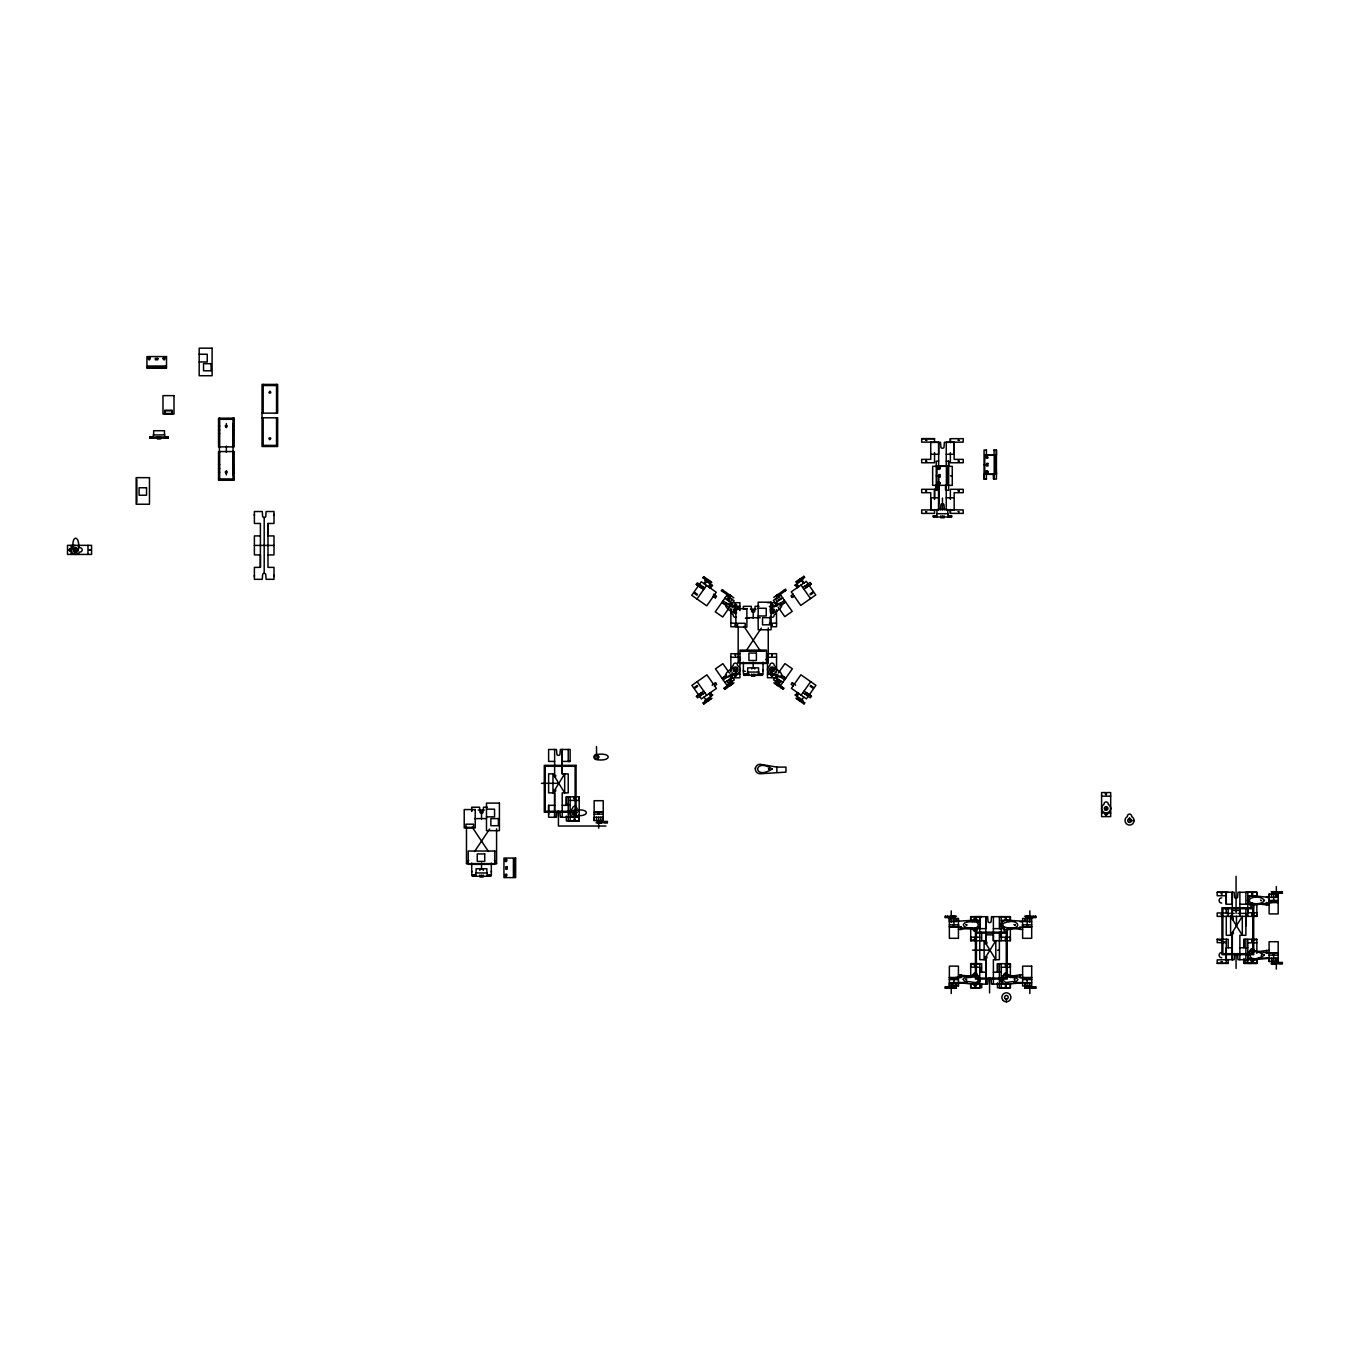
<?xml version="1.0" encoding="UTF-8"?>
<svg xmlns="http://www.w3.org/2000/svg" width="1350" height="1350" viewBox="0 0 1350 1350"><rect width="100%" height="100%" fill="white"/><g stroke="black" fill="none" stroke-linecap="round" stroke-linejoin="round"><path stroke-width="1.5" d="M267.992 554.917L267.992 567.371L273.999 567.371L273.999 579.302L266.119 579.319L265.714 574.121A1.941 1.941 0 0 0 264.482 573.413L263.891 573.413A1.941 1.941 0 0 0 262.676 574.121L262.254 579.319L254.391 579.319L254.391 567.371L260.398 567.371L260.398 535.916L260.398 523.462L254.391 523.462L254.391 511.515L262.254 511.515L262.676 516.712A1.941 1.941 0 0 0 263.891 517.421L264.482 517.421A1.941 1.941 0 0 0 265.714 516.712L266.119 511.515L273.999 511.515L273.999 523.462L267.992 523.462L267.992 535.916L273.999 535.916L273.999 554.917L267.992 554.917L267.992 523.462M260.398 567.371L260.398 554.917L254.391 554.917L254.391 535.916L260.398 535.916M471.724 810.051L471.724 811.198L471.724 807.216L479.604 807.216L480.009 812.413A1.941 1.941 0 0 0 481.241 813.122L481.832 813.122A1.941 1.941 0 0 0 483.047 812.413L483.469 807.216L487.384 807.216M491.333 863.072L491.333 875.002L487.282 875.019M554.631 792.872L554.631 817.273L554.631 792.872L548.623 792.872L548.623 773.871L554.631 773.871L554.631 749.469M562.224 773.871L562.224 749.469L562.224 773.871L568.232 773.871L568.232 792.872L562.224 792.872L562.224 817.273M566.342 805.326L566.342 796.837L579.201 796.837L579.201 800.415L570.139 800.415M579.201 817.459L579.201 820.918L566.342 820.918L566.342 816.058M763.02 662.175L763.02 674.106L758.97 674.123M950.366 442.699L950.366 438.682L963.225 438.666L963.225 442.125L944.376 442.311L943.971 447.525A1.941 1.941 0 0 1 942.739 448.234L942.165 448.234A1.941 1.941 0 0 1 940.933 447.525L940.528 442.311L930.741 442.327L934.537 442.327L934.537 438.682L921.679 438.666L921.679 442.125L930.741 442.142L930.741 459.354L921.679 459.371L921.679 462.763L934.537 462.763L934.537 452.537M938.655 497.796L930.741 497.796L930.741 509.743L934.537 509.743L934.537 513.388L921.679 513.388L921.679 509.929L930.741 509.929L930.741 492.699L921.679 492.699L921.679 489.307L934.537 489.307L934.537 499.517M934.537 497.796L934.537 489.307M938.689 490.219L936.259 490.219L936.259 485.308M934.537 442.327L938.655 442.311L938.655 454.275L930.741 454.275M945.523 490.151L945.523 485.477M948.645 466.189L948.645 461.16L946.198 461.16M946.249 485.342L946.249 509.743L963.225 509.929L963.225 513.388L950.366 513.388L950.366 509.372M950.366 499.348L950.366 489.307L963.225 489.307L963.225 492.699L954.163 492.699L954.163 509.929L946.384 509.743M950.366 442.327L950.366 438.682M946.249 454.275L954.163 454.275L954.163 442.142L954.163 459.354L963.225 459.371L963.225 462.763L950.366 462.763L950.366 452.722M958.618 926.775L958.618 924.683M981.669 972.152L981.669 963.664L970.701 963.664L970.701 967.056L979.763 967.258L979.763 972.152L985.77 972.152M970.701 920.143L970.701 916.684L987.643 916.667L988.065 921.881A1.941 1.941 0 0 0 989.28 922.59L989.871 922.59A1.941 1.941 0 0 0 991.103 921.881L991.507 916.667L1005.379 916.684L1005.834 919.097L1006.273 916.684L1010.357 916.684L1010.357 920.143M979.763 987.744L979.763 984.099L970.701 984.099L970.701 987.744L974.784 987.744L975.24 985.348L975.679 987.744L979.763 987.744L979.763 963.664L975.679 963.664L975.24 966.077L974.784 963.664L970.701 963.664L970.701 977.501M986.496 479.081L984.049 479.081L984.049 474.154M985.77 959.715L985.77 984.099L985.77 959.715L979.779 959.715L979.763 916.684L979.779 928.631L985.77 928.631L985.787 916.684L985.787 940.697L970.701 940.764L970.701 928.766M985.77 940.697L985.787 934.858L993.381 934.858L993.381 940.697L1010.357 940.764L1010.357 937.373M996.435 455.051L996.435 450.023L994.005 450.023M997.481 972.152L997.481 963.664L1010.357 963.664L1010.357 967.258L1001.295 967.258M999.388 932.276L999.388 959.715L993.381 959.715L993.381 984.099M1001.295 937.373L1001.295 932.276M1010.357 984.285L1010.357 987.744L997.481 987.744L997.481 982.884M1027.603 979.56L1027.603 977.67L1031.687 977.653L1020.06 977.653L1020.06 974.869L1022.608 974.869M1228.162 947.751L1228.162 939.263L1217.194 939.263L1217.194 942.654L1226.272 942.654L1226.272 963.343M1228.162 892.283L1217.194 892.283L1217.194 895.742L1226.256 895.742L1226.272 904.23L1232.28 904.23L1232.28 892.266L1232.28 916.296L1230.609 916.296L1230.609 935.297L1242.304 916.296L1242.304 935.297L1230.609 916.296M1226.272 904.23L1226.272 892.283L1217.194 892.283M1232.28 935.297L1232.28 959.698L1232.28 935.297L1226.272 935.297L1226.272 916.296M1232.28 916.296L1232.28 910.457L1239.874 910.457L1239.874 916.296L1239.874 892.266M1236.465 925.796L1236.465 916.296M1243.991 947.751L1243.991 939.263L1256.85 939.263L1256.85 953.37M1245.881 925.796L1245.881 907.875M1243.974 958.483L1243.991 963.343L1245.881 963.343L1245.881 939.263M1247.788 912.971L1247.788 907.875M1250.049 904.399L1252.328 905.006L1252.328 903.386L1252.328 905.226L1273.202 902.357L1273.202 900.467M1256.85 912.971L1256.85 916.363L1217.194 916.363L1217.194 912.971L1226.256 912.971L1226.256 907.875M1247.788 939.263L1247.788 963.343L1251.872 963.343L1252.311 960.93L1252.766 963.343L1256.85 963.343L1256.85 959.681L1243.89 959.698L1243.991 963.343L1256.85 963.343L1256.85 959.884M1274.096 955.159L1274.096 953.269L1278.18 953.252L1266.553 953.252L1266.553 950.467L1269.101 950.467M254.391 515.498L254.391 514.35M273.999 576.484L273.999 575.336M491.333 872.184L491.333 871.037M763.02 671.288L763.02 670.14M940.528 509.743L940.933 504.546A1.941 1.941 0 0 1 942.165 503.837L942.739 503.837A1.941 1.941 0 0 1 943.971 504.546L944.376 509.743M73.153 549.214C71.061 533.672 80.713 535.342 78.3 549.889A2.616 2.616 0 0 1 75.684 552.504A2.616 2.616 0 0 1 73.069 549.889L75.009 547.358L78.216 549.214M575.151 798.458L574.256 798.694M731.025 609.694L730.873 610.858A4.539 4.539 0 0 0 733.134 614.79L733.286 615.246A2.126 2.126 0 0 0 736.476 617.085M755.342 769.011A4.759 4.759 0 0 1 760.101 764.252L776.891 767.104L785.97 767.104L785.97 772.133L760.101 773.769A4.759 4.759 0 0 1 755.342 769.011L755.511 767.779M937.997 467.944L937.963 468.923M979.83 926.1L979.982 924.868M979.611 980.741L979.763 979.56M1001.295 924.868L1001.447 923.704M1013.951 982.479L1022.625 982.682L1005.817 984.319A4.759 4.759 0 0 1 1001.076 979.56L1001.228 978.328M1014.238 979.273L1014.795 980.016L1014.778 979.054M1134.084 820.597L1133.933 821.779A4.539 4.539 0 0 1 1125.174 821.779L1125.022 820.597A4.539 4.539 0 0 1 1127.284 816.666L1127.419 816.21A2.126 2.126 0 0 1 1129.545 814.084A2.126 2.126 0 0 1 1131.671 816.21L1131.823 816.666A4.539 4.539 0 0 1 1134.084 820.597L1129.545 820.597L1129.545 817.644M1247.788 900.467L1247.94 899.286A4.539 4.539 0 0 0 1247.94 901.631M1269.118 961.554L1269.118 941.709L1278.18 941.709L1278.18 961.554L1269.118 961.554L1269.186 958.281L1252.311 959.901A4.759 4.759 0 0 1 1247.569 955.159L1247.721 953.927M937.845 467.961C941.22 464.484 939.904 472.534 937.963 468.231M940.275 483.418L938.419 484.194L938.419 482.001M1231.774 917.983C1234.271 922.742 1232.381 913.596 1232.736 919.586M1251.99 914.389L1256.85 916.363L1256.85 904.348M479.722 870.328L480.009 869.822A1.941 1.941 0 0 1 481.241 869.113L481.832 869.113A1.941 1.941 0 0 1 483.047 869.822L483.351 870.328M733.404 667.913L733.252 671.102L736.914 671.743A2.616 2.616 0 0 0 737.556 668.098A2.616 2.616 0 0 0 733.911 667.44C720.613 673.819 724.781 682.678 736.307 672.047M770.344 612.866A2.616 2.616 0 0 0 773.533 613.001L774.174 609.356L770.529 608.715A2.616 2.616 0 0 0 770.023 609.171M496.581 828.833L496.581 863.629L466.476 863.629L468.788 860.169M474.576 851.513L489.628 829.001M768.251 627.936L768.251 662.732L738.163 662.732L740.475 659.273M746.263 650.616L761.316 628.104M703.62 589.545L696.246 584.381L697.342 582.829L704.7 587.976M703.029 577.834L703.772 576.788M698.355 585.866L691.74 595.316L706.759 605.829L713.374 596.379L715.449 597.831L716.529 596.261L713.526 594.152M699.452 584.297L701.241 581.749L716.259 592.245L714.454 594.81M699.705 584.483L698.625 586.035L696.246 584.381M699.199 586.44L700.228 584.837M699.705 586.794L700.802 585.242M704.97 579.201L705.696 578.138M703.873 583.588L705.746 580.888M702.591 586.508L701.494 588.06L699.131 586.389M705.257 582.896L707.636 579.504M705.51 583.082L707.889 579.69M708.193 581.445L708.919 580.399M696.988 598.995L706.506 585.428M710.033 581.175L709.29 582.221L710.303 582.93L711.028 581.884M709.83 582.592L710.556 581.546M709.037 585.546L711.416 582.137M708.784 587.014L710.657 584.331M709.121 587.267L711.011 584.567M710.033 587.891L711.923 585.208M710.269 588.06L712.159 585.377M714.167 594.608L713.087 596.16L715.449 597.831M722.368 591.384L723.094 590.321M726.789 599.619L728.663 596.936M729.084 596.076L729.827 595.029M729.422 596.329L730.164 595.266M728.224 598.978L730.603 595.586M731.126 595.941L730.384 597.004L721.187 590.558M726.367 603.146L725.271 604.699L721.929 602.353L725.642 604.952M728.528 600.834L730.401 598.151M730.266 602.066L732.139 599.366M778.309 673.059L784.924 663.609L792.366 668.807L780.924 685.024L773.55 679.86L777.229 674.612L784.654 679.809M775.524 681.244L777.398 678.561M774.917 683.539L775.642 682.476L783.962 688.314M775.423 683.893L777.819 680.501M780.57 676.958L781.65 675.405M775.98 684.281L779.136 679.776M781.296 677.464L782.392 675.911L785.734 678.257L781.279 675.135M776.537 684.669L777.279 683.623M777.06 685.041L777.786 683.977M777.499 685.344L779.878 681.936M777.836 685.581L778.579 684.534M779.001 683.674L780.874 680.991M781.211 687.943L781.954 686.897M782.882 689.124L783.624 688.061M809.308 694.761L815.923 685.311L800.904 674.798L794.289 684.248L792.214 682.796L791.134 684.349L793.496 686.002M793.209 685.8L791.404 688.365L806.423 698.878L808.211 696.313M795.504 695.25L797.394 692.55M795.741 695.402L797.631 692.719M796.652 696.043L798.542 693.36M797.006 696.296L798.879 693.596M796.635 698.743L797.361 697.697M797.631 699.452L798.373 698.389M801.158 695.199L810.675 681.632M799.234 700.566L799.976 699.519L804.836 702.928M799.656 700.852L800.381 699.806M799.959 701.072L800.685 700.009M800.027 701.123L800.888 700.144M805.072 694.119L806.169 692.55L808.532 694.221L807.435 695.773M801.917 699.722L803.79 697.039M801.967 702.472L802.693 701.426M806.861 695.368L807.958 693.816M807.958 696.127L809.038 694.592L811.417 696.229L810.321 697.798L802.963 692.634M803.891 703.822L804.634 702.776M985.753 456.519L987.171 455.929M985.905 471.471L987.592 471.251M774.039 612.546C787.354 606.099 781.734 598.084 771.137 608.394M735.851 625.759L735.21 624.375L734.957 626.754L730.873 626.754L730.873 608.428M985.956 456.249L986.85 455.878M1006.273 939.769L1005.278 938.588L1005.379 940.764M1252.766 915.368L1251.939 914.051L1251.872 916.363M793.344 594.219L790.982 595.873L792.062 597.426L794.424 595.755M714.319 686.07L716.698 684.416L715.601 682.847L712.142 685.277M700.38 695.841L699.3 694.288L701.663 692.617L702.742 694.17M773.685 597.442L785.599 589.106M795.724 582.019L803.959 576.248M786.324 590.153L777.127 596.599L776.385 595.553M798.542 581.597L804.684 577.294M780.823 595.164L773.398 600.362L777.077 605.61L784.502 600.413M794.846 585.343L802.845 579.741M775.271 603.045L782.713 597.847M802.811 587.587L810.169 582.424L811.266 583.993L803.891 589.14M779.642 606.133L785.582 601.965L782.241 604.294L781.144 602.758M792.062 597.426L794.138 595.974L800.769 605.424L815.771 594.928L809.156 585.461M704.869 692.702L697.494 697.849L696.398 696.296L703.772 691.133M715.601 682.847L713.526 684.315L706.911 674.848L691.909 685.361L698.524 694.811M726.418 675.287L722.081 678.324L725.439 675.996L726.519 677.531M723.178 679.877L730.603 674.679L734.282 679.928L726.84 685.125L715.466 668.874L722.891 663.66L729.506 673.11M724.967 682.442L732.392 677.244M704.818 700.549L712.817 694.946M702.979 702.979L707.839 699.57L708.581 700.633M723.853 688.365L732.173 682.543L732.915 683.589M703.721 704.042L711.956 698.271M724.596 689.428L733.978 682.847M811.266 583.993L808.886 585.647L807.806 584.094M696.398 696.296L698.777 694.642L699.857 696.195M939.313 469.26L940.106 468.231L939.043 467.151M597.189 759.527L599.13 756.996L596.514 754.38A2.616 2.616 0 0 0 593.899 756.996A2.616 2.616 0 0 0 596.514 759.611C611.061 762.024 612.731 752.372 597.189 754.464M575.353 815.265L577.209 812.059L574.678 810.118A2.616 2.616 0 0 0 572.046 812.734A2.616 2.616 0 0 0 574.678 815.349C589.208 817.763 590.895 808.093 575.353 810.202M977.501 928.8L977.366 929.256A2.126 2.126 0 0 1 975.24 931.382A2.126 2.126 0 0 1 973.114 929.256L973.114 928.851M1008.096 928.8L1006.999 929.256A4.539 4.539 0 0 0 1009.024 928.074M1254.589 904.399L1252.328 905.006M1250.049 951.227L1254.589 951.227A4.539 4.539 0 0 0 1247.788 955.159L1247.94 956.323M1261.271 955.564L1261.558 954.855M974.818 939.381L975.645 938.908L970.701 940.764L970.701 937.187L979.763 937.187M1007.64 964.676L1010.357 963.664L1010.357 977.518M1254.133 940.275L1256.85 939.263M954.349 979.56L954.349 977.67L975.24 975.021M971.173 928.074L958.449 929.559M1009.884 976.354L1020.06 974.869L1020.06 977.653M1256.378 951.952L1266.553 950.467L1266.553 953.252M269.848 391.449C266.473 393.829 273.308 393.593 269.848 391.281M269.848 439.476C273.223 437.113 266.406 437.333 269.848 439.661M75.144 545.417L74.503 545.501A4.539 4.539 0 0 0 74.503 554.276L75.684 554.428A4.539 4.539 0 0 0 79.616 552.15L80.072 552.015A2.126 2.126 0 0 0 82.198 549.889A2.126 2.126 0 0 0 80.072 547.763L79.616 547.627A4.539 4.539 0 0 0 77.946 545.957M985.956 472.854L987.491 473.057L987.947 471.319M986.85 473.226C990.377 471.133 983.88 469.682 986.293 472.939M938.756 482.119L940.106 483.148M1031.687 921.746L1005.834 920.126A4.759 4.759 0 0 0 1001.076 924.868A4.759 4.759 0 0 0 1005.834 929.627L1026.709 926.758L1026.709 924.868M975.105 927.804L975.864 927.737A2.936 2.936 0 0 0 978.109 924.244A2.936 2.936 0 0 0 974.599 921.999C958.871 920.16 960.407 929.931 975.105 927.804L975.24 929.627L954.349 926.758L954.349 924.868M949.371 985.972L949.371 966.127L958.433 966.127L958.433 985.972L949.371 985.972L949.438 982.682L967.106 982.463M745.301 609.154L743.394 609.154L743.394 606.319L751.275 606.319L751.68 611.516A1.941 1.941 0 0 0 752.912 612.225L753.502 612.225A1.941 1.941 0 0 0 754.734 611.516L755.139 606.319L759.071 606.319M754.734 668.925A1.941 1.941 0 0 0 753.502 668.216L752.912 668.216A1.941 1.941 0 0 0 751.68 668.925M579.201 817.256L560.368 817.273L559.946 812.059A1.941 1.941 0 0 0 558.714 811.35L558.141 811.35A1.941 1.941 0 0 0 556.909 812.059L556.504 817.273L548.623 817.256L548.623 805.326L554.631 805.326M1243.89 959.698L1238.001 959.698L1237.596 954.501A1.941 1.941 0 0 0 1236.364 953.792L1235.79 953.792A1.941 1.941 0 0 0 1234.558 954.501L1234.136 959.698L1226.272 959.681L1226.272 947.751L1232.28 947.751M999.388 984.099L991.507 984.116L991.103 978.902A1.941 1.941 0 0 0 989.871 978.193L989.28 978.193A1.941 1.941 0 0 0 988.065 978.902L987.643 984.116L979.763 984.099L981.754 984.099L981.669 987.744L970.701 987.744L970.701 984.285M996.435 474.238L995.76 455.153M566.342 804.533L568.232 804.516L566.342 804.533L566.342 796.837M949.371 926.775L958.433 926.775L949.371 926.775L953.454 926.758L953.454 924.868M757.097 674.123L761.029 674.123L760.995 675.337M1278.18 902.374L1269.118 902.374L1278.18 902.374L1274.096 902.357L1274.096 900.467M1031.687 926.775L1022.625 926.775L1031.687 926.775L1027.603 926.758L1027.603 924.868M1247.569 955.159A4.759 4.759 0 0 1 1252.311 950.4L1269.118 953.252L1278.18 953.252M953.454 979.56L953.454 977.67L949.371 977.653L958.433 977.653M1001.076 979.56A4.759 4.759 0 0 1 1005.817 974.801L1022.625 977.653L1031.687 977.653M199.176 354.24L207.242 354.24L207.242 361.952L199.176 361.952M263.183 385.543L276.531 385.543M262.035 413.134L277.661 413.134L277.661 384.413L262.035 384.413L262.035 446.513L277.661 446.513L277.661 417.808L262.035 417.808M219.679 419.31L233.027 419.31M218.548 419.496L219.679 419.496M233.027 419.496L234.174 419.496M233.061 423.546L233.061 474.896M218.548 426.094L219.679 426.094M233.027 426.094L234.174 426.094M218.548 429.891L219.679 429.891M233.027 429.891L234.174 429.891M218.548 433.688L219.679 433.688M233.027 433.688L234.174 433.688M168.278 438.193L149.715 438.193L149.715 436.978L168.278 436.978M921.679 438.666L934.537 438.682M986.496 450.023L984.049 450.023L984.049 479.081M996.452 454.764L984.757 454.764L984.757 474.339L996.452 474.339M986.006 455.153L993.802 455.153M938.689 461.16L936.259 461.16L936.259 490.219M984.049 464.704L986.597 464.704M218.548 464.754L219.679 464.754M233.027 464.754L234.174 464.754M948.662 465.902L936.951 465.902L936.951 485.477M947.97 466.29L932.647 466.341L932.647 485.342L952.256 485.342L952.256 466.341L948.696 466.341M218.548 468.568L219.679 468.568M233.027 468.568L234.174 468.568M218.548 472.365L219.679 472.365M233.027 472.365L234.174 472.365M993.414 474.255L986.394 474.255L986.394 479.081M936.259 475.841L938.807 475.841M950.417 475.841L952.256 475.841M938.807 477.124L940.174 477.124L940.174 474.576L938.807 474.576L938.807 503.027M218.548 478.946L234.174 478.946M993.414 479.014L993.33 474.255M994.005 479.081L996.435 479.081L996.435 450.023M946.198 490.219L948.645 490.219L948.645 461.16M946.249 497.796L954.163 497.796M936.714 515.784L933.171 515.784L933.289 516.999L951.733 516.999L951.733 515.784L948.189 515.784M254.391 545.417L273.999 545.417M75.684 549.889L77.507 549.889A1.823 1.823 0 0 1 74.773 551.475A1.823 1.823 0 0 1 74.773 548.303A1.823 1.823 0 0 1 77.507 549.889M71.145 551.273L69.728 551.273L69.728 548.505M730.873 602.674L734.957 602.674L735.413 605.087L735.851 602.674L739.935 602.674L739.935 610.538M767.492 602.674L771.576 602.674L772.031 605.087L772.47 602.674L776.554 602.674L776.554 606.319L769.314 606.319M734.029 604.901L736.779 604.901M770.648 604.901L773.398 604.901M730.873 606.319L739.935 606.319M758.16 608.276L766.226 608.276L766.226 615.971L758.16 615.971M750.381 609.171L756.084 609.171M752.659 610.318L753.806 610.318M776.486 610.335L776.554 626.754L772.47 626.754L772.031 624.341L771.576 626.754M746.179 617.709L760.236 617.709M745.403 618.266L749.402 618.266M730.873 623.177L736.307 623.177M769.314 623.177L776.554 623.177M739.935 653.704L735.851 653.704L735.413 656.1L734.957 653.704L730.873 653.704L730.873 672.03M730.873 657.281L739.935 657.281M767.492 657.264L776.554 657.264M739.918 663.441L766.496 663.441L766.496 650.126L739.918 650.126L739.935 677.784L735.851 677.784L735.413 675.371L734.957 677.784L730.873 677.784M745.301 671.288L743.394 671.288L743.394 670.14M747.512 672.064L758.953 672.064L758.97 675.337M730.873 674.123L739.935 674.123M747.495 674.123L743.394 674.123L743.394 662.175M767.492 674.123L775.052 674.123M762.514 675.337L743.951 675.337L744.069 674.123M736.779 675.557L734.029 675.557L734.029 674.123M773.398 675.54L770.648 675.54L770.648 674.123M554.631 761.417L548.623 761.417L548.623 749.469L556.504 749.469L556.909 754.667A1.941 1.941 0 0 0 558.141 755.376L558.714 755.376A1.941 1.941 0 0 0 559.946 754.667L560.368 749.469L570.139 749.469L570.139 761.417L562.224 761.417M570.139 761.417L568.232 761.417L568.232 749.469M541.417 783.321L558.849 783.321M1101.6 796.146L1110.679 796.146M562.224 805.326L570.139 805.326M486.489 809.173L494.556 809.173L494.556 816.868L486.489 816.868M478.221 810.067L484.414 810.067M480.988 811.215L482.119 811.215M1101.6 812.987L1110.679 812.987M594.152 814.134L603.214 814.134M1104.756 814.404L1107.523 814.404L1107.523 812.987M603.214 817.256L594.152 817.256L594.219 820.547L603.214 820.547L603.214 800.702L594.152 800.702L594.152 820.547M474.508 818.606L486.54 818.606M607.534 821.492L597.375 821.492L597.375 822.774M596.076 822.774L607.534 822.774M605.964 826.031L558.428 826.031L558.428 811.35M466.476 827.398L472.939 827.398M475.824 875.019L472.264 875.019L472.264 876.234L490.843 876.234L490.708 875.019M473.799 875.019L473.799 876.234L473.816 875.019L471.724 875.019L471.724 863.072M1271.042 891.827L1282.5 891.827M1282.5 893.109L1272.341 893.109L1272.341 891.827M1269.118 894.054L1278.18 894.054L1278.18 913.899L1269.118 913.899L1269.118 894.054L1269.186 897.345L1266.553 897.345L1278.18 897.345M1247.788 895.927L1256.85 895.927L1256.85 892.283L1252.766 892.283L1252.328 894.679L1251.872 892.283L1238.001 892.266L1237.596 897.48A1.941 1.941 0 0 1 1236.364 898.189L1235.79 898.189A1.941 1.941 0 0 1 1234.558 897.48L1234.136 892.266L1226.272 892.283L1226.256 895.742M1269.118 900.467L1278.18 900.467M1239.874 904.23L1247.788 904.23L1245.881 904.23L1245.881 892.283L1256.85 892.283L1256.85 895.742M1258.419 903.977L1269.118 905.158M1247.788 912.769L1256.85 912.769M1226.272 913.376L1234.119 913.376M1238.034 913.376L1245.881 913.376L1245.881 935.297L1239.874 935.297L1239.874 959.698M945.051 916.245L956.526 916.245M1024.532 916.245L1036.007 916.245M945.051 917.528L955.209 917.528L955.209 916.245M1036.007 917.528L1025.848 917.528L1025.848 916.245M949.371 918.472L958.433 918.472L958.433 938.317L949.371 938.317L949.371 918.472L949.438 921.746L975.24 920.126A4.759 4.759 0 0 1 979.948 925.493A4.759 4.759 0 0 1 974.008 929.458M973.856 918.911L976.607 918.911L976.607 920.329M979.763 920.329L970.701 920.329L970.701 916.684L981.669 916.684L975.679 916.684L975.24 919.097L974.784 916.684M1001.295 920.346L1010.357 920.346L1010.357 916.684L999.388 916.684L999.388 928.631L1001.295 928.631L993.381 928.631M1020.06 921.746L1022.625 921.746M949.371 924.868L958.433 924.868M1022.625 924.868L1031.687 924.868M1008.501 928.766L1012.095 928.766M1009.884 928.074L1022.608 929.559M1001.295 937.187L1010.357 937.187M1247.788 942.84L1256.85 942.84M1239.874 947.751L1247.788 947.751M972.574 950.147L989.989 950.147M979.779 950.198L981.619 950.198M997.532 950.198L999.388 950.198M1272.898 953.269L1274.4 953.269M1269.118 955.159L1278.18 955.159M1258.419 957.994L1278.18 958.281M1250.944 961.116L1253.694 961.116M1282.5 962.499L1272.341 962.499L1272.341 963.782M1217.194 963.343L1228.162 963.343L1228.162 959.681L1217.194 959.884L1217.194 963.343L1228.179 963.343M1271.025 963.782L1282.5 963.782M993.381 972.152L1001.295 972.152M958.449 974.869L971.173 976.354M1008.501 975.679L1012.095 975.679M949.371 977.653L960.998 977.653L960.998 974.869M949.371 979.56L958.433 979.56M1022.625 979.56L1031.687 979.56M1020.06 982.682L1031.687 982.682M960.998 982.682L958.433 982.682L975.24 984.319A4.759 4.759 0 0 0 979.948 978.936A4.759 4.759 0 0 0 974.008 974.97M997.481 984.099L1010.357 984.099L1010.357 987.744L999.388 987.744L999.388 963.664M973.856 985.517L976.607 985.517M945.051 986.901L955.209 986.901L955.209 988.2M1036.007 986.918L1025.848 986.918L1025.848 988.2M945.051 988.2L956.526 988.2M1024.532 988.2L1036.007 988.2M954.163 442.327L946.249 442.311L946.249 466.341M930.741 509.743L938.537 509.743M745.487 674.123L745.487 675.337L745.47 674.123L749.317 674.123M1266.553 958.281L1269.118 958.281M1245.881 963.343L1256.85 963.343M1269.118 953.252L1273.202 953.269L1273.202 955.159M1022.625 977.653L1026.709 977.67L1026.709 979.56M1269.118 897.345L1252.328 895.708A4.759 4.759 0 0 0 1247.569 900.467L1247.737 901.699M1016.314 977.94L1005.193 976.691L1003.354 977.991L1002.966 980.201L1005.699 982.496L1016.719 981.146L1017.934 979.56L1016.719 977.991M737.775 609.761A2.616 2.616 0 0 0 736.914 608.715L733.252 609.356L733.911 613.001A2.616 2.616 0 0 0 736.509 613.237M771.137 672.047L774.174 671.085L773.533 667.44A2.616 2.616 0 0 0 769.888 668.081A2.616 2.616 0 0 0 770.529 671.726C781.059 682.037 787.961 675.084 774.039 667.896M1223.522 941.625L1226.272 942.654L1226.272 939.263M1217.194 939.263L1219.911 940.275M970.701 963.664L973.418 964.676M987.103 456.047L987.744 458.038L985.787 457.363M977.501 975.628L977.366 975.173A2.126 2.126 0 0 0 975.24 973.046A2.126 2.126 0 0 0 973.114 975.173L973.114 975.577A4.539 4.539 0 0 0 972.034 976.354M736.307 608.394C725.692 598.084 720.073 606.099 733.404 612.546M795.673 685.226L792.214 682.796M1003.843 927.045C1025.392 932.091 1019.031 916.026 1003.219 923.518A2.936 2.936 0 0 0 1003.354 926.454A2.936 2.936 0 0 0 1003.826 927.096L1003.354 926.454M703.553 576.636L711.788 582.407M721.913 589.494L733.826 597.831M702.827 577.699L706.911 580.551M704.666 580.129L712.665 585.731M724.815 598.236L732.24 603.45M723.009 600.801L730.434 605.998M804.043 691.082L811.417 696.229M775.423 677.177L782.848 682.374M794.998 694.879L802.997 700.481M773.837 682.779L783.236 689.361M795.876 698.203L804.111 703.974M726.013 605.205L729.354 607.567M987.373 456.165L987.761 457.616L986.074 457.852M938.284 483.907C942.064 485.156 938.672 479.267 937.997 483.435M1252.766 940.258L1251.922 941.558L1251.872 939.263M1006.273 964.659L1005.429 965.976L1005.379 963.664M575.117 797.833L574.29 799.133L574.222 796.837M803.739 576.399L804.482 577.446M808.059 583.909L806.271 581.344L791.252 591.857L793.058 594.422M807.233 584.499L808.38 586.001L806.017 587.672L804.921 586.102M801.816 577.749L802.541 578.796M806.709 584.854L807.806 586.406M802.035 580.314L803.908 582.998M801.765 580.5L803.638 583.183M799.993 579.032L800.702 580.095M799.808 579.167L800.617 580.163M799.504 579.369L800.229 580.416M799.082 579.656L799.824 580.702M798.592 580.011L799.335 581.057M798.053 580.382L798.778 581.445M801.023 585.023L810.523 598.607M796.483 581.479L797.209 582.542M796.854 583.942L798.744 586.626M796.5 584.179L798.39 586.862M795.589 584.82L797.479 587.503M795.369 584.989L797.242 587.672M784.417 589.933L785.143 590.979M780.773 595.198L792.214 611.415L784.772 616.629L778.157 607.163M777.904 594.489L778.646 595.536M777.684 594.641L778.427 595.688M778.849 596.548L780.739 599.231M777.347 594.877L778.089 595.924M776.908 595.198L777.651 596.244M775.828 595.941L778.984 600.446M780.418 603.264L781.498 604.817M775.373 598.978L777.246 601.661M730.417 678.611L732.308 681.311M730.013 680.552L732.392 683.961M726.165 675.472L727.245 677.025M728.679 679.843L731.835 684.349M730.553 683.691L731.278 684.737M730.029 684.045L730.772 685.091M727.937 682.003L730.316 685.412M726.941 681.058L728.814 683.741M729.236 684.602L729.979 685.648M729.034 684.754L729.759 685.8M725.861 686.964L726.604 688.011M724.191 688.129L724.933 689.175M714.623 685.867L716.411 688.433L701.409 698.929L699.604 696.381M710.421 692.617L712.311 695.301M710.201 692.786L712.074 695.469M709.29 693.428L711.163 696.111M708.936 693.664L710.809 696.347M710.454 697.748L711.197 698.794M709.442 698.456L710.184 699.502M697.157 681.683L706.658 695.267M707.434 699.874L708.176 700.92M707.13 700.076L707.805 701.173M706.944 700.211L707.67 701.258M704.025 697.089L705.915 699.789M699.874 693.883L700.954 695.436M705.122 701.477L705.864 702.54M699.351 694.237L700.447 695.79M703.181 702.844L703.924 703.89M743.951 626.366L760.151 650.616M765.939 659.273L768.251 662.732M472.264 827.263L488.481 851.513M494.269 860.169L496.581 863.629M1001.076 924.868L1001.228 926.1M1001.295 979.56L1001.447 980.741M979.763 924.868L979.611 923.704A4.539 4.539 0 0 1 979.611 926.049M979.83 978.328L979.982 979.56M776.402 609.694L776.554 610.858A4.539 4.539 0 0 1 774.292 614.79L774.158 615.246A2.126 2.126 0 0 1 770.192 616.309M731.025 670.764L730.873 669.6A4.539 4.539 0 0 1 733.134 665.668L733.286 665.212A2.126 2.126 0 0 1 735.413 663.086A2.126 2.126 0 0 1 737.522 665.212L737.674 665.668A4.539 4.539 0 0 1 739.935 669.6L739.783 670.764A4.539 4.539 0 0 1 732.206 672.806M471.724 871.037L471.724 872.184M273.999 514.35L273.999 515.498M254.391 575.336L254.391 576.484M1268.933 900.281L1268.933 902.374M1022.439 924.683L1022.439 926.775M950.366 509.743L950.366 513.388M548.623 805.326L548.623 814.438M1282.078 891.827L1282.078 893.109M1282.078 962.499L1282.078 963.782M1280.036 891.827L1280.036 893.109M1280.036 962.499L1280.036 963.782M1278.112 894.054L1278.112 897.345M1278.112 958.281L1278.112 961.554M1276.341 886.478L1276.341 897.345M1276.341 958.281L1276.341 969.131M1276.189 891.827L1276.189 893.109M1276.189 962.499L1276.189 963.782M1275.919 891.827L1275.919 893.109M1275.784 894.054L1275.784 897.345M1275.767 958.281L1275.767 961.554M1275.919 962.499L1275.919 963.782M1275.497 891.827L1275.497 893.109M1275.497 959.631L1275.497 963.782M1274.957 891.827L1274.957 893.109M1274.957 962.499L1274.957 963.782M1274.332 891.827L1274.332 893.109M1274.332 962.499L1274.332 963.782M1273.658 891.827L1273.658 893.109M1273.658 894.054L1273.658 902.357M1273.658 953.252L1273.658 961.554M1273.658 962.499L1273.658 963.782M1272.983 891.827L1272.983 893.109M1272.966 962.499L1272.966 963.782M1271.801 959.631L1271.801 963.782M1271.531 894.054L1271.531 897.345M1271.531 958.281L1271.531 961.554M1266.553 902.374L1266.553 905.158M1254.454 904.449L1254.454 904.854A2.126 2.126 0 0 1 1252.328 906.981A2.126 2.126 0 0 1 1250.201 904.854L1250.201 904.449M1254.437 951.176L1254.437 950.771A2.126 2.126 0 0 0 1252.311 948.645A2.126 2.126 0 0 0 1250.201 950.771L1250.201 951.176M1247.788 892.283L1247.788 916.363M1243.991 939.263L1243.991 946.957M1236.077 876.319L1236.077 913.376M1236.077 953.775L1236.077 968.456M1228.162 907.875L1228.162 916.363M1106.139 806.625L1106.139 808.447M1035.585 916.245L1035.585 917.528M1035.585 986.918L1035.585 988.2M1033.543 916.245L1033.543 917.528M1033.543 986.918L1033.543 988.2M1029.847 910.896L1029.847 921.746M1029.831 982.682L1029.831 993.549M1029.696 916.245L1029.696 917.528M1029.78 986.918L1029.679 988.2M1029.426 916.245L1029.426 917.528M1029.291 918.472L1029.291 921.746M1029.274 982.682L1029.274 985.972M1029.426 986.918L1029.426 988.2M1029.004 916.245L1029.004 917.528M1029.004 986.918L1029.004 988.2M1028.464 916.245L1028.464 917.528M1028.464 986.918L1028.464 988.2M1027.839 916.245L1027.839 917.528M1027.839 986.918L1027.839 988.2M1027.164 916.245L1027.164 917.528M1027.164 918.472L1027.164 926.775M1027.147 977.67L1027.147 985.972M1027.147 986.918L1027.147 988.2M1026.472 916.245L1026.472 917.528M1026.472 986.918L1026.472 988.2M1025.308 984.032L1025.308 988.2M1025.038 918.472L1025.038 921.746M1025.038 982.682L1025.038 985.972M1020.06 926.775L1020.06 929.559M1010.357 928.766L1010.357 940.764M1007.944 928.851L1007.944 929.256A2.126 2.126 0 0 1 1005.834 931.382A2.126 2.126 0 0 1 1003.708 929.256L1004.653 929.256A4.539 4.539 0 0 1 1001.903 922.607A4.539 4.539 0 0 1 1009.024 921.662M1006.273 987.744L1005.817 985.348L1005.379 987.744M1006.374 999.118L1006.374 1001.835M1001.295 916.684L1001.295 940.764M1001.295 963.664L1001.295 987.744M997.481 963.664L997.481 971.376M994.089 450.023L994.089 455.051M994.089 474.238L994.089 479.081M993.381 916.684L993.381 940.697M989.584 978.176L989.584 992.874M986.394 450.023L986.394 455.051M981.669 932.276L981.669 940.764M975.679 940.764L975.24 938.351L974.784 940.764M958.365 918.472L958.365 921.746M958.365 982.682L958.365 985.972M956.019 918.472L956.019 921.746M956.036 982.682L956.036 985.972M955.749 984.032L955.749 988.2M954.585 916.245L954.585 917.528M954.585 986.901L954.585 988.2M953.91 916.245L953.91 917.528M953.91 918.472L953.91 926.758M953.91 977.67L953.91 985.972M953.91 986.901L953.91 988.2M953.218 916.245L953.218 917.528M953.218 986.901L953.218 988.2M952.594 916.245L952.594 917.528M952.594 986.901L952.594 988.2M952.054 916.245L952.054 917.528M952.054 984.032L952.054 988.2M951.784 918.472L951.784 921.746M951.784 982.682L951.784 985.972M951.379 515.784L951.379 516.999M951.632 916.245L951.379 917.528M951.379 986.901L951.632 988.2M951.227 910.896L951.227 921.746M951.227 982.682L951.227 993.549M951.058 515.784L951.041 516.999M950.636 515.784L950.653 516.999M950.214 515.784L950.181 516.999M948.189 516.999L948.189 513.709L936.731 513.709L936.714 516.999M947.784 513.709L947.784 509.507L936.967 509.507L936.967 513.709M947.514 916.245L947.514 917.528M947.514 986.901L947.514 988.2M945.472 916.245L945.472 917.528M945.472 986.901L945.472 988.2M944.089 515.784L944.089 517.759L940.815 517.759L940.815 515.784M942.452 498.049L942.452 509.878M942.452 515.784L942.452 516.999M938.655 442.311L938.655 466.341M937.929 485.308L937.929 490.151M934.706 515.784L934.689 516.999M934.251 515.784L934.267 516.999M933.846 515.784L933.862 516.999M933.525 515.784L933.508 516.999M776.891 767.104L776.891 772.133M776.554 672.013L776.554 653.687L772.47 653.687L772.031 656.1L771.576 653.687L767.492 653.687L767.492 677.767L771.576 677.767L772.031 675.354L772.47 677.767L776.554 677.767L776.554 674.123M772.031 610.858L772.031 612.681M764.977 662.732L741.437 662.732M762.514 674.123L762.396 675.337M762.159 674.123L762.159 675.337M761.839 674.123L761.822 675.337M761.434 674.123L761.417 675.337M758.565 672.064L758.565 667.862L747.748 667.862L747.495 675.337M754.869 674.123L754.869 676.097L751.596 676.097L751.596 674.123M753.216 612.242L753.216 618.233M753.216 662.209L753.216 668.199M753.233 674.123L753.233 675.337M745.183 627.075L745.183 623.278L737.589 623.278L737.589 627.075M745.014 674.123L745.048 675.337M744.643 674.123L744.626 675.337M744.306 674.123L744.289 675.337M738.163 627.936L738.163 662.732M735.413 610.858L735.413 612.681M607.112 821.492L607.112 822.774M605.07 821.492L605.07 822.774M603.146 817.256L603.146 820.547M601.222 821.492L601.222 822.774M600.952 821.492L600.952 822.774M600.817 817.256L600.817 820.547M600.531 821.492L600.531 822.774M599.991 821.492L599.991 822.774M599.366 821.492L599.366 822.774M599.13 814.134L599.13 812.244L603.214 812.227L594.152 812.227L598.236 812.244L598.236 814.134M598.691 817.256L598.691 828.124M598.016 821.492L598.016 822.774M596.514 746.499L596.514 756.996M596.565 817.256L596.565 820.547M579.201 796.837L579.201 820.918L568.232 820.918L568.232 796.837M575.117 820.918L574.678 818.505L574.222 820.918M570.139 796.837L570.139 820.918M490.489 875.019L490.472 876.234M490.168 875.019L490.151 876.234M489.763 875.019L489.746 876.234M489.307 875.019L489.291 876.234M487.282 876.234L487.266 872.961L475.841 872.961L475.824 876.234M486.877 872.961L486.877 868.759L476.061 868.759L476.061 872.961M483.199 875.019L483.199 876.994L479.908 876.994L479.908 875.019M481.528 813.139L481.528 819.129M481.528 863.106L481.528 869.096M481.545 875.019L481.545 876.234M473.513 827.972L473.513 824.175L465.902 824.175L465.902 827.972M473.361 875.019L473.344 876.234M472.635 875.019L472.618 876.234M466.476 826.791L466.476 863.629M276.531 384.413L276.531 413.134M276.531 417.808L276.531 445.382L263.183 445.382L263.183 417.808M264.195 517.438L264.195 573.396M263.183 384.413L263.183 413.134M233.027 418.179L233.027 446.884M233.027 451.558L233.027 480.279M226.361 423.546L226.361 427.663M226.361 446.141L226.361 452.301M226.361 470.796L226.361 474.896M219.679 418.179L219.679 446.884M219.679 451.558L219.679 479.132M219.426 446.141L219.426 452.301M172.294 414.062L172.294 410.248L164.683 410.248L164.683 414.062M168.159 436.978L168.159 438.193M167.923 436.978L167.94 438.193M167.602 436.978L167.586 438.193M167.197 436.978L167.181 438.193M166.759 436.978L166.725 438.193M164.734 438.193L164.717 434.919L153.259 434.919L153.259 438.193M164.481 434.919L164.481 430.718L153.664 430.718L153.664 434.919M160.633 436.978L160.633 438.952L157.359 438.952L157.359 436.978M158.996 436.978L158.996 438.193M151.268 436.978L151.234 438.193M150.812 436.978L150.795 438.193M150.407 436.978L150.39 438.193M149.833 436.978L149.833 438.193M136.856 479.166L136.856 502.706M87.986 545.349L87.986 554.428M71.145 545.349L71.145 554.428M1008.096 983.492A4.539 4.539 0 0 1 1001.903 981.821A4.539 4.539 0 0 1 1003.556 975.628L1003.691 975.173A2.126 2.126 0 0 1 1005.817 973.046A2.126 2.126 0 0 1 1007.944 975.173M979.155 927.146A4.539 4.539 0 0 1 972.034 928.074M972.034 921.662A4.539 4.539 0 0 1 979.155 922.607M974.059 975.189A4.539 4.539 0 0 1 979.729 980.151A4.539 4.539 0 0 1 972.962 983.492M1255.534 903.673A4.539 4.539 0 0 1 1248.396 902.728M1248.396 898.206A4.539 4.539 0 0 1 1255.534 897.261M1252.328 905.226A4.759 4.759 0 0 1 1247.569 900.467M1221.733 903.082A2.616 2.616 0 0 1 1219.118 900.467A2.616 2.616 0 0 1 1221.733 897.851M1221.733 957.774A2.616 2.616 0 0 1 1219.118 955.159A2.616 2.616 0 0 1 1221.733 952.543M1254.589 959.074A4.539 4.539 0 0 1 1247.788 955.159M578.593 814.995A4.539 4.539 0 0 1 570.291 813.898L570.139 812.734A4.539 4.539 0 0 1 572.4 808.802L572.552 808.346A2.126 2.126 0 0 1 574.678 806.22A2.126 2.126 0 0 1 576.804 808.346L576.939 808.802A4.539 4.539 0 0 1 579.049 811.553M769.753 606.926A4.539 4.539 0 0 1 774.292 606.926M732.206 607.652A4.539 4.539 0 0 1 739.783 609.694M736.577 612.259A1.823 1.823 0 0 1 734.046 612.073A1.823 1.823 0 0 1 734.147 609.525A1.823 1.823 0 0 1 736.695 609.576M775.946 671.844A4.539 4.539 0 0 0 776.402 670.748L776.554 669.583A4.539 4.539 0 0 0 774.292 665.651L774.158 665.196A2.126 2.126 0 0 0 772.031 663.069A2.126 2.126 0 0 0 769.905 665.196L769.753 665.651A4.539 4.539 0 0 0 767.492 669.583L767.644 670.748A4.539 4.539 0 0 0 775.237 672.789M938.655 485.342L938.655 509.743L938.604 485.392M960.998 926.775L960.998 929.559L960.998 926.775M1005.817 974.801L1004.653 975.189A4.539 4.539 0 0 1 1006.999 975.189L1005.817 974.801M925.746 511.667L926.674 511.852L925.746 511.667M958.23 440.201L959.158 440.404L958.23 440.201M974.767 986.023L975.662 986.327L974.818 985.905M1005.362 918.219L1006.29 918.405L1005.362 918.219M1221.261 961.622L1222.189 961.808L1221.261 961.622M1251.855 893.801L1252.749 894.122L1251.906 893.683M69.913 549.889L67.5 550.344L67.5 554.428L91.581 554.428L91.581 550.344L89.168 549.889L91.581 549.45L91.581 545.349L67.5 545.349L67.5 549.45L69.913 549.889M75.043 549.72L76.326 550.058L75.043 549.72M148.112 358.341C149.648 363.167 151.858 354.932 148.112 358.341M162.911 358.341C164.464 363.167 166.674 354.932 162.911 358.341M225.366 425.976C226.631 429.924 228.437 423.174 225.366 425.976M225.366 471.943C226.631 475.892 228.437 469.142 225.366 471.943M504.833 860.102C506.385 864.945 508.579 856.71 504.833 860.102M504.833 874.918C506.385 879.744 508.579 871.509 504.833 874.918M554.023 775.811C555.339 779.912 557.212 772.909 554.023 775.811M554.023 790.374C555.339 794.475 557.212 787.472 554.023 790.374M574.037 812.565L575.303 812.903L574.037 812.565M734.771 610.689L736.037 611.027L734.771 610.689M734.771 669.431L736.037 669.769L734.771 669.431M771.39 610.689L772.656 611.027L771.39 610.689M771.39 669.414L772.656 669.752L771.39 669.414M768.487 768.892L769.365 769.247L768.538 768.774M772.2 769.011C752.625 781.414 753.165 756.591 772.2 769.011M925.746 461.008L926.674 461.261L925.746 461.008M925.746 490.826L926.674 491.062L925.746 490.809M958.23 461.008L959.158 461.261L958.23 461.008M958.23 490.809L959.158 491.062L958.23 490.809M965.925 924.75L966.836 924.986L965.925 924.75M963.191 979.138L964.339 981.129L974.599 982.429A2.936 2.936 0 0 0 978.109 980.201A2.936 2.936 0 0 0 975.864 976.691L964.339 977.991L963.191 979.138M965.925 979.442L966.802 979.796L965.976 979.324M974.784 965.166L975.696 965.419L974.784 965.166M985.179 942.638C986.496 946.738 988.369 939.752 985.179 942.638M985.179 957.201C986.496 961.301 988.369 954.315 985.179 957.201M1014.221 924.75L1015.132 925.003L1014.221 924.75M1105.397 793.986L1106.342 794.931L1106.595 792.551L1110.679 792.551L1110.679 816.632L1106.595 816.632L1106.139 814.219L1105.701 816.632L1101.6 816.632L1101.6 792.551L1105.701 792.551L1105.397 793.986M1105.515 808.279L1106.781 808.616L1105.515 808.279M1110.679 808.447L1110.527 809.629A4.539 4.539 0 0 1 1101.769 809.629L1101.6 808.447A4.539 4.539 0 0 1 1103.878 804.516L1104.013 804.06A2.126 2.126 0 0 1 1106.139 801.934A2.126 2.126 0 0 1 1108.266 804.06L1108.401 804.516A4.539 4.539 0 0 1 1110.679 808.447M1221.278 914.608L1222.189 914.861L1221.278 914.608M1221.278 940.764L1222.189 941.017L1221.278 940.764M1231.672 932.799C1232.989 936.9 1234.862 929.914 1231.672 932.799M1251.855 940.764L1252.783 941.017L1251.855 940.764M1260.714 900.349L1261.575 900.703L1260.765 900.231M1264.427 900.467C1262.233 904.5 1253.424 904.567 1249.847 902.053A2.936 2.936 0 0 1 1249.712 899.117C1253.053 896.062 1262.216 896.451 1264.427 900.467M1264.427 955.159C1244.852 967.562 1245.392 942.722 1264.427 955.159M574.222 819.146L575.066 819.551L574.273 819.028M925.763 440.151L926.657 440.454L925.763 440.151M958.247 511.616L959.091 512.021L958.298 511.498M974.784 918.169L975.679 918.456L974.784 918.169M1005.379 985.972L1006.222 986.377L1005.429 985.854M1221.278 893.751L1222.121 894.173L1221.328 893.649M1251.872 961.571L1252.766 961.858L1251.872 961.571M564.671 773.871L552.96 792.872L552.96 773.871L564.671 792.872L564.671 773.871M995.811 940.697L984.116 959.715L984.116 940.697L995.811 959.715L995.811 940.697M695.081 592.684L694.524 593.46L696.954 595.164L697.494 594.388L695.081 592.684M726.688 595.553L715.298 611.82L722.739 617.017L734.113 600.75L726.688 595.553M729.54 594.827L728.798 595.89L729.608 594.877M778.798 684.686L778.056 685.733L778.866 684.737M810.709 685.462L810.169 686.239L812.582 687.943L813.139 687.15L810.709 685.462M812.43 592.296L810.017 593.983L810.557 594.759L812.987 593.072L812.43 592.296M697.106 685.513L694.693 687.217L695.233 687.994L697.663 686.306L697.106 685.513M212.102 348.165L199.176 348.165L199.176 375.722L212.102 375.722L212.102 348.165M166.506 356.569L146.947 356.569L146.947 368.263L166.506 368.263L166.506 356.569M157.849 358.425L155.301 358.425L155.301 359.775L157.849 359.775L157.849 358.425M211.072 363.673L203.546 363.673L203.546 370.794L211.072 370.794L211.072 363.673M165.864 366.019L147.572 366.019L147.572 367.858L165.864 367.858L165.864 366.019M165.122 366.694L148.314 367.183L165.122 366.694M173.998 395.634L162.979 395.634L162.979 414.062L173.998 414.062L173.998 395.634M171.72 410.822L165.257 410.822L165.257 413.488L171.72 413.488L171.72 410.822M234.174 418.179L218.548 418.179L218.548 446.884L234.174 446.884L234.174 418.179M234.174 451.558L218.548 451.558L218.548 480.279L234.174 480.279L234.174 451.558M996.047 455.423L994.207 455.423L994.207 473.698L996.047 473.698L996.047 455.423M995.372 456.165L994.882 472.972L995.372 456.165M987.964 463.421L986.597 463.421L986.597 465.969L987.964 465.969L987.964 463.421M948.257 466.56L946.401 466.56L946.401 484.836L948.257 484.836L948.257 466.56M947.582 467.303L947.076 484.11L947.582 467.303M149.479 477.647L136.164 477.647L136.164 504.225L149.479 504.225L149.479 477.647M146.543 487.755L139.084 487.755L139.084 495.214L146.543 495.214L146.543 487.755M771.103 602.201L758.16 602.201L758.16 629.758L771.103 629.758L771.103 602.201M746.888 608.664L735.885 608.664L735.885 627.075L746.888 627.075L746.888 608.664M770.057 617.692L762.548 617.692L762.548 624.814L770.057 624.814L770.057 617.692M764.977 650.818L741.437 651.324L764.977 650.818M756.388 653.046L748.929 653.046L748.929 660.504L756.388 660.504L756.388 653.046M576.062 765.349L544.286 765.349L544.286 812.211L576.062 812.211L576.062 765.349M575.117 766.294L545.231 766.294L545.231 811.266L575.117 811.266L575.117 766.294M499.416 803.098L486.489 803.098L486.489 830.655L499.416 830.655L499.416 803.098M475.217 809.561L464.214 809.561L464.214 827.972L475.217 827.972L475.217 809.561M498.386 818.589L490.86 818.589L490.86 825.711L498.386 825.711L498.386 818.589M494.826 851.023L468.231 851.023L468.231 864.338L494.826 864.338L494.826 851.023M484.718 853.942L477.259 853.942L477.259 861.401L484.718 861.401L484.718 853.942M515.649 858.06L503.955 858.06L503.955 877.618L515.649 877.618L515.649 858.06M515.244 858.701L513.405 858.701L513.405 876.994L515.244 876.994L515.244 858.701M514.569 859.444L514.08 876.268L514.569 859.444M507.161 866.717L505.811 866.717L505.811 869.265L507.161 869.265L507.161 866.717M1253.711 907.774L1221.936 907.774L1221.936 954.653L1253.711 954.653L1253.711 907.774M1252.766 908.719L1222.881 908.719L1222.881 953.691L1252.766 953.691L1252.766 908.719M1031.687 918.472L1022.625 918.472L1022.625 938.317L1031.687 938.317L1031.687 918.472M1007.218 932.175L975.442 932.175L975.442 979.054L1007.218 979.054L1007.218 932.175M1006.256 933.137L976.388 933.137L976.388 978.109L1006.256 978.109L1006.256 933.137M1031.687 966.127L1022.625 966.127L1022.625 985.972L1031.687 985.972L1031.687 966.127M472.956 876.234L472.956 875.019L472.939 876.234M1105.228 810.034A1.823 1.823 0 0 0 1107.962 808.447A1.823 1.823 0 0 0 1105.228 806.861A1.823 1.823 0 0 0 1105.228 810.034M1128.634 822.184A1.823 1.823 0 0 0 1131.384 820.597A1.823 1.823 0 0 0 1128.634 819.011A1.823 1.823 0 0 0 1128.634 822.184M1003.168 1000.502A4.539 4.539 0 0 0 1010.762 998.477A4.539 4.539 0 0 0 1005.21 992.925A4.539 4.539 0 0 0 1003.168 1000.502M1005.463 998.882A1.823 1.823 0 0 0 1008.214 997.296A1.823 1.823 0 0 0 1005.463 995.726A1.823 1.823 0 0 0 1005.463 998.882M595.603 758.582A1.823 1.823 0 0 0 598.337 756.996A1.823 1.823 0 0 0 595.603 755.409A1.823 1.823 0 0 0 595.603 758.582M573.767 814.303A1.823 1.823 0 0 0 576.501 812.734A1.823 1.823 0 0 0 573.767 811.148A1.823 1.823 0 0 0 573.767 814.303M770.85 612.259A1.823 1.823 0 0 0 773.82 611.179A1.823 1.823 0 0 0 771.407 609.137A1.823 1.823 0 0 0 770.85 612.259M771.12 671.153A1.823 1.823 0 0 0 773.854 669.583A1.823 1.823 0 0 0 771.12 667.997A1.823 1.823 0 0 0 771.12 671.153M734.231 670.984A1.823 1.823 0 0 0 737.201 669.904A1.823 1.823 0 0 0 734.788 667.879A1.823 1.823 0 0 0 734.231 670.984"/></g></svg>
